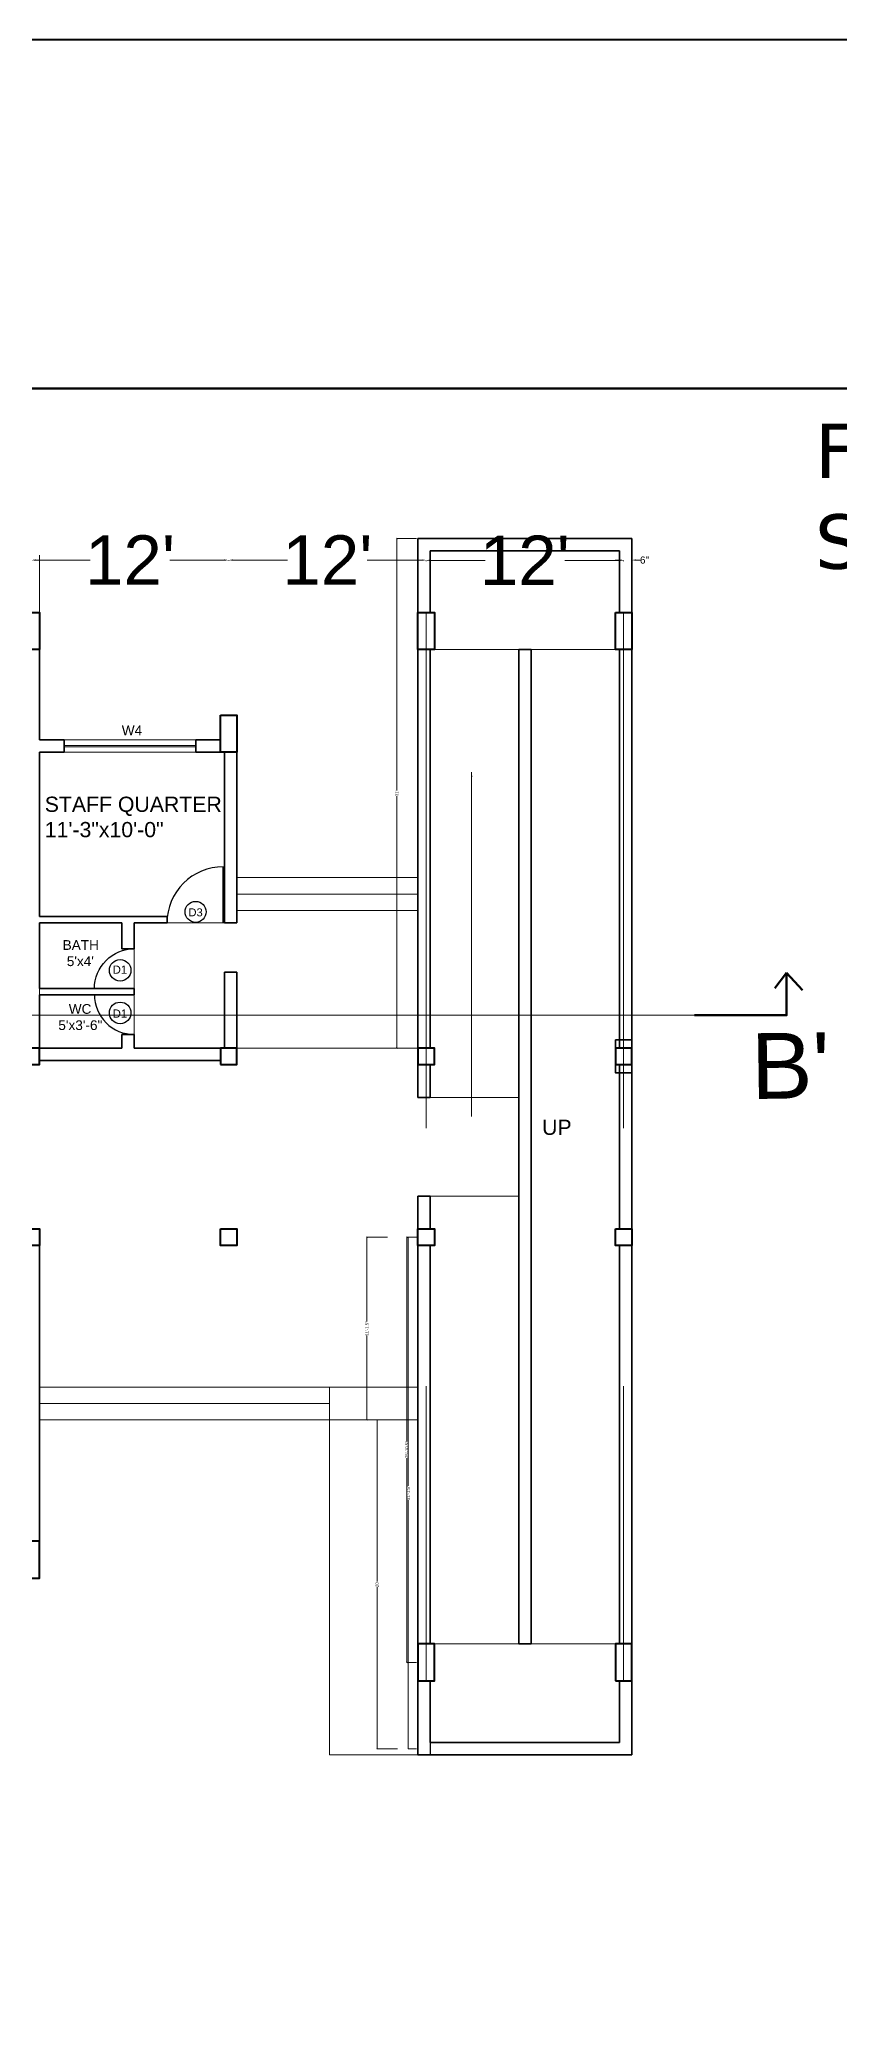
# Model space of a CAD drawing. Header units: feet. Extents: x 15113 to 123217, y -97269 to -8247.
# Drawn here: x 29256 to 29840, y -27217 to -25773 of the extents above; entities that cross this region are included whole.
import ezdxf

# ---------------------------------------------------------------- set-up
doc = ezdxf.new("R2010")
doc.units = ezdxf.units.FT
doc.header["$LTSCALE"] = 50.2
doc.header["$MEASUREMENT"] = 0
doc.header["$PDMODE"] = 3
for name, pattern in [('1', [0]), ('DASHED', [0.75, 0.5, -0.25]), ('DOT', [0.25, 0, -0.25])]:
    doc.linetypes.add(name, pattern=pattern)
doc.layers.get('0').update_dxf_attribs({"lineweight": 35})
for name, color, linetype in [('C-ANNO-TABL-PATT', 7, 'Continuous'), ('drg seal txt', 7, 'Continuous'), ('Text', 164, 'Continuous'), ('Work', 250, 'Continuous')]:
    doc.layers.add(name, color=color, linetype=linetype)
for name, color, linetype, lineweight in [('column', 6, 'Continuous', 40), ('door', 42, 'Continuous', 25), ('drg seal', 250, 'Continuous', 120), ('Str Column', 50, 'Continuous', 35), ('WALL', 1, '1', 30)]:
    doc.layers.add(name, color=color, linetype=linetype, lineweight=lineweight)
doc.styles.add('2.2 INCH', font='arial.ttf', dxfattribs={"height": 2.2})
doc.styles.add('5.2 INCH', font='arial.ttf', dxfattribs={"height": 5.2})
doc.styles.add('7.1 INCH', font='arial.ttf', dxfattribs={"height": 7.1})
doc.styles.get("Standard").update_dxf_attribs({"font": 'arial.ttf'})
doc.dimstyles.new('2.2 INCH', dxfattribs={"dimscale": 0, "dimtxt": 5.2, "dimasz": 3.1, "dimexe": 0.18, "dimexo": 1.063, "dimgap": 0.09, "dimtad": 0, "dimdec": 0, "dimzin": 0, "dimdsep": 46, "dimlunit": 4, "dimtxsty": '5.2 INCH', "dimcen": 0, "dimclrd": 230, "dimclre": 230, "dimclrt": 164, "dimadec": 0, "dimazin": 0, "dimtfac": 1, "dimtdec": 0, "dimtofl": 0, "dimtmove": 0, "dimatfit": 3, "dimfxl": 0.5, "dimtolj": 1, "dimtzin": 0, "dimlwd": 15, "dimlwe": 15, "dimarcsym": 0})
doc.dimstyles.new('7.1INCH', dxfattribs={"dimtxt": 7.1, "dimasz": 3.5, "dimexe": 0, "dimexo": 0.2, "dimtad": 0, "dimlunit": 3, "dimtxsty": '7.1 INCH', "dimblk": 'ARCHTICK', "dimcen": 2.5, "dimclrd": 230, "dimclre": 230, "dimclrt": 164, "dimadec": 0, "dimazin": 0, "dimtfac": 1, "dimtmove": 0, "dimatfit": 3, "dimfxl": 1, "dimlwd": 9, "dimlwe": 18, "dimarcsym": 0})
doc.dimstyles.get("Standard").update_dxf_attribs({"dimscale": 20, "dimtxt": 0.18, "dimasz": 0.18, "dimexe": 0.18, "dimexo": 0.0625, "dimgap": 0.09, "dimtad": 0, "dimtih": 1, "dimtoh": 1, "dimdec": 1, "dimzin": 0, "dimdsep": 46, "dimlunit": 3, "dimtxsty": 'Standard', "dimblk": 'ARCHTICK', "dimcen": 0.09, "dimadec": 0, "dimazin": 0, "dimtfac": 1, "dimtdec": 1, "dimtofl": 0, "dimtmove": 0, "dimatfit": 3, "dimfxl": 0.5, "dimfxlon": 1, "dimtolj": 1, "dimtzin": 0, "dimarcsym": 0})

# ---------------------------------------------------------------- blocks, each defined once
blk = doc.blocks.new('_ArchTick')
at = {"color": 0, "linetype": 'ByBlock', "const_width": 0.15}
blk.add_lwpolyline([(-0.5, -0.5), (0.5, 0.5)], dxfattribs=at)
blk = doc.blocks.new('*D478')
at = {"layer": 'Defpoints', "color": 0, "transparency": 16777216}
for p in [(29394.2, -26153), (29250.2, -26191.3), (29394.2, -26266.3)]:
    blk.add_point(p, dxfattribs=at)
at = {"layer": 'WALL', "color": 230, "linetype": 'DOT', "lineweight": 15, "transparency": 16777216}
for p, q in [((29250.2, -26153.5), (29250.2, -26152.8)), ((29394.2, -26153.5), (29394.2, -26152.8))]:
    blk.add_line(p, q, dxfattribs=at)
at = {"layer": 'WALL', "color": 230, "lineweight": 15, "transparency": 16777216}
for p, q in [((29253.3, -26153), (29293.2, -26153)), ((29391.1, -26153), (29351.3, -26153))]:
    blk.add_line(p, q, dxfattribs=at)
at = {"layer": 'WALL', "color": 230, "transparency": 16777216}
for points in [[(29253.3, -26152.5), (29253.3, -26153.5), (29250.2, -26153)], [(29391.1, -26152.5), (29391.1, -26153.5), (29394.2, -26153)]]:
    blk.add_solid(points, dxfattribs=at)
at = {"layer": 'WALL', "color": 164, "transparency": 16777216, "insert": (29322.2, -26153), "char_height": 5.2, "attachment_point": 5, "style": '5.2 INCH'}
blk.add_mtext("\\A1;{\\H6.948x;12'}", dxfattribs=at)
blk = doc.blocks.new('*D479')
at = {"layer": 'Defpoints', "color": 0, "transparency": 16777216}
for p in [(29538.2, -26153), (29538.2, -26218.3), (29394.2, -26266.3)]:
    blk.add_point(p, dxfattribs=at)
at = {"layer": 'WALL', "color": 230, "linetype": 'DOT', "lineweight": 15, "transparency": 16777216}
for p, q in [((29394.2, -26153.5), (29394.2, -26152.8)), ((29538.2, -26153.5), (29538.2, -26152.8))]:
    blk.add_line(p, q, dxfattribs=at)
at = {"layer": 'WALL', "color": 230, "lineweight": 15, "transparency": 16777216}
for p, q in [((29397.3, -26153), (29437.2, -26153)), ((29535.1, -26153), (29495.3, -26153))]:
    blk.add_line(p, q, dxfattribs=at)
at = {"layer": 'WALL', "color": 230, "transparency": 16777216}
for points in [[(29397.3, -26152.5), (29397.3, -26153.5), (29394.2, -26153)], [(29535.1, -26152.5), (29535.1, -26153.5), (29538.2, -26153)]]:
    blk.add_solid(points, dxfattribs=at)
at = {"layer": 'WALL', "color": 164, "transparency": 16777216, "insert": (29466.2, -26153), "char_height": 5.2, "attachment_point": 5, "style": '5.2 INCH'}
blk.add_mtext("\\A1;{\\H6.948x;12'}", dxfattribs=at)
blk = doc.blocks.new('*D480')
at = {"layer": 'Defpoints', "color": 0, "transparency": 16777216}
for p in [(29682.2, -26153.2), (29538.2, -26191.3), (29682.2, -26191.3)]:
    blk.add_point(p, dxfattribs=at)
at = {"layer": 'WALL', "color": 230, "linetype": 'DOT', "lineweight": 15, "transparency": 16777216}
for p, q in [((29538.2, -26153.7), (29538.2, -26153)), ((29682.2, -26153.7), (29682.2, -26153))]:
    blk.add_line(p, q, dxfattribs=at)
at = {"layer": 'WALL', "color": 230, "lineweight": 15, "transparency": 16777216}
for p, q in [((29541.3, -26153.2), (29581.2, -26153.2)), ((29679.1, -26153.2), (29639.3, -26153.2))]:
    blk.add_line(p, q, dxfattribs=at)
at = {"layer": 'WALL', "color": 230, "transparency": 16777216}
for points in [[(29541.3, -26152.6), (29541.3, -26153.7), (29538.2, -26153.2)], [(29679.1, -26152.6), (29679.1, -26153.7), (29682.2, -26153.2)]]:
    blk.add_solid(points, dxfattribs=at)
at = {"layer": 'WALL', "color": 164, "transparency": 16777216, "insert": (29610.2, -26153.2), "char_height": 5.2, "attachment_point": 5, "style": '5.2 INCH'}
blk.add_mtext("\\A1;{\\H6.948x;12'}", dxfattribs=at)
blk = doc.blocks.new('*D481')
at = {"layer": 'Defpoints', "color": 0, "transparency": 16777216}
for p in [(29688.2, -26153), (29682.2, -26191.3), (29688.2, -26191.3)]:
    blk.add_point(p, dxfattribs=at)
at = {"layer": 'WALL', "color": 230, "lineweight": 15, "transparency": 16777216}
for p, q in [((29679.1, -26153), (29676, -26153)), ((29691.3, -26153), (29694.4, -26153))]:
    blk.add_line(p, q, dxfattribs=at)
at = {"layer": 'WALL', "color": 230, "linetype": 'DOT', "lineweight": 15, "transparency": 16777216}
for p, q in [((29682.2, -26153.5), (29682.2, -26152.8)), ((29688.2, -26153.5), (29688.2, -26152.8))]:
    blk.add_line(p, q, dxfattribs=at)
at = {"layer": 'WALL', "color": 230, "transparency": 16777216}
for points in [[(29679.1, -26152.5), (29679.1, -26153.5), (29682.2, -26153)], [(29691.3, -26152.5), (29691.3, -26153.5), (29688.2, -26153)]]:
    blk.add_solid(points, dxfattribs=at)
at = {"layer": 'WALL', "color": 164, "transparency": 16777216, "insert": (29697.5, -26153), "char_height": 5.2, "attachment_point": 5, "style": '5.2 INCH'}
blk.add_mtext('\\A1;6"', dxfattribs=at)
blk = doc.blocks.new('*D490')
at = {"layer": 'Defpoints', "color": 0, "transparency": 16777216}
for p in [(29532.2, -26647.3), (29524.1, -26957.8), (29532.2, -26957.8)]:
    blk.add_point(p, dxfattribs=at)
at = {"layer": 'WALL', "color": 230, "lineweight": 15, "transparency": 16777216}
for p, q in [((29531.2, -26647.3), (29523.9, -26647.3)), ((29524.1, -26647.3), (29524.1, -26796.5)), ((29524.1, -26957.8), (29524.1, -26808.6)), ((29531.2, -26957.8), (29523.9, -26957.8))]:
    blk.add_line(p, q, dxfattribs=at)
at = {"layer": 'WALL', "color": 230, "lineweight": 15, "transparency": 16777216, "xscale": 1.1, "yscale": 1.1, "zscale": 1.1}
for p, rotation in [((29524.1, -26647.3), 90), ((29524.1, -26957.8), 270)]:
    blk.add_blockref('_ArchTick', p, dxfattribs=dict(at, rotation=rotation))
at = {"layer": 'WALL', "color": 164, "transparency": 16777216, "insert": (29524.1, -26802.5), "char_height": 2.2, "attachment_point": 5, "rotation": 90, "style": '2.2 INCH'}
blk.add_mtext('\\A1;25\'-10.5"', dxfattribs=at)
blk = doc.blocks.new('*D492')
at = {"layer": 'Defpoints', "color": 0, "transparency": 16777216}
for p in [(29531.2, -26647.3), (29495, -26780.8), (29531.2, -26780.8)]:
    blk.add_point(p, dxfattribs=at)
at = {"layer": 'WALL', "color": 230, "lineweight": 15, "transparency": 16777216}
for p, q in [((29510, -26647.3), (29494.8, -26647.3)), ((29495, -26647.3), (29495, -26709)), ((29495, -26780.8), (29495, -26719.1)), ((29510, -26780.8), (29494.8, -26780.8))]:
    blk.add_line(p, q, dxfattribs=at)
at = {"layer": 'WALL', "color": 230, "lineweight": 15, "transparency": 16777216, "xscale": 1.1, "yscale": 1.1, "zscale": 1.1}
for p, rotation in [((29495, -26647.3), 90), ((29495, -26780.8), 270)]:
    blk.add_blockref('_ArchTick', p, dxfattribs=dict(at, rotation=rotation))
at = {"layer": 'WALL', "color": 164, "transparency": 16777216, "insert": (29495, -26714), "char_height": 2.2, "attachment_point": 5, "rotation": 90, "style": '2.2 INCH'}
blk.add_mtext('\\A1;11\'-1.5"', dxfattribs=at)
blk = doc.blocks.new('*D493')
at = {"layer": 'Defpoints', "color": 0, "transparency": 16777216}
for p in [(29502.4, -26780.8), (29532.2, -26780.8), (29532.2, -27020.8)]:
    blk.add_point(p, dxfattribs=at)
at = {"layer": 'WALL', "color": 230, "lineweight": 15, "transparency": 16777216}
for p, q in [((29517.4, -26780.8), (29502.2, -26780.8)), ((29502.4, -26780.8), (29502.4, -26898.8)), ((29502.4, -27020.8), (29502.4, -26902.8)), ((29517.4, -27020.8), (29502.2, -27020.8))]:
    blk.add_line(p, q, dxfattribs=at)
at = {"layer": 'WALL', "color": 230, "lineweight": 15, "transparency": 16777216, "xscale": 1.1, "yscale": 1.1, "zscale": 1.1}
for p, rotation in [((29502.4, -26780.8), 90), ((29502.4, -27020.8), 270)]:
    blk.add_blockref('_ArchTick', p, dxfattribs=dict(at, rotation=rotation))
at = {"layer": 'WALL', "color": 164, "transparency": 16777216, "insert": (29502.4, -26900.8), "char_height": 2.2, "attachment_point": 5, "rotation": 90, "style": '2.2 INCH'}
blk.add_mtext("\\A1;20'", dxfattribs=at)
blk = doc.blocks.new('*D495')
at = {"layer": 'Defpoints', "color": 0, "transparency": 16777216}
for p in [(29532.2, -26647.3), (29525.2, -27020.8), (29532.2, -27020.8)]:
    blk.add_point(p, dxfattribs=at)
at = {"layer": 'WALL', "color": 230, "lineweight": 15, "transparency": 16777216}
for p, q in [((29531.2, -26647.3), (29525, -26647.3)), ((29525.2, -26647.3), (29525.2, -26828.9)), ((29525.2, -27020.8), (29525.2, -26839.2)), ((29531.2, -27020.8), (29525, -27020.8))]:
    blk.add_line(p, q, dxfattribs=at)
at = {"layer": 'WALL', "color": 230, "lineweight": 15, "transparency": 16777216, "xscale": 1.1, "yscale": 1.1, "zscale": 1.1}
for p, rotation in [((29525.2, -26647.3), 90), ((29525.2, -27020.8), 270)]:
    blk.add_blockref('_ArchTick', p, dxfattribs=dict(at, rotation=rotation))
at = {"layer": 'WALL', "color": 164, "transparency": 16777216, "insert": (29525.2, -26834), "char_height": 2.2, "attachment_point": 5, "rotation": 90, "style": '2.2 INCH'}
blk.add_mtext('\\A1;31\'-1.5"', dxfattribs=at)
blk = doc.blocks.new('*D496')
at = {"layer": 'Defpoints', "color": 0, "transparency": 16777216}
for p in [(29532.2, -26137.3), (29516.8, -26509.3), (29532.2, -26509.3)]:
    blk.add_point(p, dxfattribs=at)
at = {"layer": 'WALL', "color": 230, "lineweight": 15, "transparency": 16777216}
for p, q in [((29531.2, -26137.3), (29516.6, -26137.3)), ((29516.8, -26137.3), (29516.8, -26321.3)), ((29516.8, -26509.3), (29516.8, -26325.3)), ((29531.2, -26509.3), (29516.6, -26509.3))]:
    blk.add_line(p, q, dxfattribs=at)
at = {"layer": 'WALL', "color": 230, "lineweight": 15, "transparency": 16777216, "xscale": 1.1, "yscale": 1.1, "zscale": 1.1}
for p, rotation in [((29516.8, -26137.3), 90), ((29516.8, -26509.3), 270)]:
    blk.add_blockref('_ArchTick', p, dxfattribs=dict(at, rotation=rotation))
at = {"layer": 'WALL', "color": 164, "transparency": 16777216, "insert": (29516.8, -26323.3), "char_height": 2.2, "attachment_point": 5, "rotation": 90, "style": '2.2 INCH'}
blk.add_mtext("\\A1;31'", dxfattribs=at)

msp = doc.modelspace()

# ---------------------------------------------------------------- linework, layer by layer
at = {"color": 24, "lineweight": 18}
for p, q in [((29256.24801, -26191.29584), (29256.24801, -26149.29584)), ((29400.24801, -26384.79584), (29532.24801, -26384.79584)), ((29400.24801, -26396.79584), (29532.24801, -26396.79584)), ((29400.24801, -26408.79584), (29532.24801, -26408.79584)), ((29346.24801, -26417.79584), (29391.24801, -26417.79584)), ((29325.24801, -26465.79584), (29325.24801, -26436.79584)), ((29325.24801, -26499.29584), (29325.24801, -26470.29584)), ((29256.24801, -26756.79584), (29467.74801, -26756.79584)), ((29467.74801, -26756.79584), (29467.74801, -27025.29584)), ((29467.74801, -26756.79584), (29532.24801, -26756.79584)), ((29256.24801, -26768.79584), (29467.74801, -26768.79584)), ((29256.24801, -26780.79584), (29467.74801, -26780.79584)), ((29467.74801, -27025.29584), (29532.24801, -27025.29584))]:
    msp.add_line(p, q, dxfattribs=at)
at = {"color": 1}
for p, q in [((29532.24801, -26137.29584), (29532.24801, -26545.29584)), ((29532.24801, -26137.29584), (29688.24801, -26137.29584)), ((29541.24801, -26146.29584), (29541.24801, -26191.29584)), ((29541.24801, -26146.29584), (29679.24801, -26146.29584)), ((29679.24801, -26146.29584), (29679.24801, -26191.29584)), ((29688.24801, -26137.29584), (29688.24801, -27025.29584)), ((29256.24801, -26218.29584), (29256.24801, -26284.29584)), ((29541.24801, -26218.29584), (29541.24801, -26509.29584)), ((29605.74801, -26218.29584), (29605.74801, -26944.29584)), ((29605.74801, -26218.29584), (29614.74801, -26218.29584)), ((29613.99801, -26218.29584), (29613.99801, -26218.29584)), ((29614.74801, -26218.29584), (29614.74801, -26944.29584)), ((29679.24801, -26218.29584), (29679.24801, -26509.29584)), ((29256.24801, -26284.29584), (29256.24801, -26266.29584)), ((29256.24801, -26284.29584), (29256.24801, -26266.29584)), ((29256.24801, -26284.29584), (29256.24801, -26266.29584)), ((29274.24801, -26284.29584), (29256.24801, -26284.29584)), ((29256.24801, -26413.29584), (29256.24801, -26293.29584)), ((29274.24801, -26293.29584), (29256.24801, -26293.29584)), ((29274.24801, -26284.29584), (29274.24801, -26293.29584)), ((29388.24801, -26284.29584), (29370.24801, -26284.29584)), ((29370.24801, -26284.29584), (29370.24801, -26293.29584)), ((29388.24801, -26293.29584), (29370.24801, -26293.29584)), ((29391.24801, -26417.79584), (29391.24801, -26293.29584)), ((29391.24801, -26417.79584), (29391.24801, -26293.29584)), ((29391.24801, -26417.79584), (29391.24801, -26293.29584)), ((29391.24801, -26417.79584), (29391.24801, -26293.29584)), ((29400.24801, -26417.79584), (29400.24801, -26293.29584)), ((29400.24801, -26417.79584), (29400.24801, -26293.29584)), ((29400.24801, -26417.79584), (29400.24801, -26293.29584)), ((29400.24801, -26417.79584), (29400.24801, -26293.29584)), ((29346.24801, -26413.29584), (29256.24801, -26413.29584)), ((29346.24801, -26413.29584), (29256.24801, -26413.29584)), ((29346.24801, -26413.29584), (29256.24801, -26413.29584)), ((29349.19486, -26413.29584), (29256.24801, -26413.29584)), ((29256.24801, -26465.79584), (29256.24801, -26417.79584)), ((29316.24801, -26417.79584), (29256.24801, -26417.79584)), ((29256.24801, -26465.79584), (29256.24801, -26417.79584)), ((29316.24801, -26417.79584), (29256.24801, -26417.79584)), ((29256.24801, -26465.79584), (29256.24801, -26417.79584)), ((29316.24801, -26417.79584), (29256.24801, -26417.79584)), ((29256.24801, -26465.79584), (29256.24801, -26417.79584)), ((29316.24801, -26417.79584), (29256.24801, -26417.79584)), ((29316.24801, -26436.79584), (29316.24801, -26417.79584)), ((29325.24303, -26436.79584), (29325.24801, -26417.79584)), ((29346.24801, -26417.79584), (29325.24801, -26417.79584)), ((29346.24801, -26417.79584), (29325.24801, -26417.79584)), ((29346.24801, -26417.79584), (29325.24801, -26417.79584)), ((29349.19486, -26417.79584), (29325.24801, -26417.79584)), ((29349.19486, -26417.79584), (29349.19486, -26413.29584)), ((29349.19486, -26417.79584), (29349.19486, -26413.29584)), ((29349.19486, -26417.79584), (29349.19486, -26413.29584)), ((29349.19486, -26417.79584), (29349.19486, -26413.29584)), ((29391.24801, -26417.79584), (29400.24801, -26417.79584)), ((29325.24303, -26436.79584), (29316.24801, -26436.79584)), ((29391.24801, -26509.29584), (29391.24801, -26453.79584)), ((29391.24801, -26453.79584), (29400.24801, -26453.79584)), ((29400.24801, -26521.29584), (29400.24801, -26453.79584)), ((29400.24801, -26521.29584), (29400.24801, -26453.79584)), ((29400.24801, -26521.29584), (29400.24801, -26453.79584)), ((29400.24801, -26521.29584), (29400.24801, -26453.79584)), ((29325.24801, -26465.79584), (29256.24801, -26465.79584)), ((29325.24801, -26465.79584), (29256.24801, -26465.79584)), ((29325.24801, -26465.79584), (29256.24801, -26465.79584)), ((29325.24801, -26465.79584), (29256.24801, -26465.79584)), ((29325.24801, -26470.29584), (29325.24801, -26465.79584)), ((29325.24801, -26470.29584), (29325.24801, -26465.79584)), ((29325.24801, -26470.29584), (29325.24801, -26465.79584)), ((29325.24801, -26470.29584), (29325.24801, -26465.79584)), ((29256.24801, -26509.29584), (29256.24801, -26470.29584)), ((29325.24801, -26470.29584), (29256.24801, -26470.29584)), ((29256.24801, -26509.29584), (29256.24801, -26470.29584)), ((29325.24801, -26470.29584), (29256.24801, -26470.29584)), ((29256.24801, -26509.29584), (29256.24801, -26470.29584)), ((29325.24801, -26470.29584), (29256.24801, -26470.29584)), ((29256.24801, -26509.29584), (29256.24801, -26470.29584)), ((29325.24801, -26470.29584), (29256.24801, -26470.29584)), ((29256.24801, -26485.29584), (29256.24801, -26509.29584)), ((29256.24801, -26509.29584), (29316.24801, -26509.29584)), ((29325.24303, -26499.29584), (29316.24303, -26499.29584)), ((29316.24801, -26499.29584), (29316.24801, -26509.29584)), ((29325.24801, -26509.29584), (29325.24801, -26499.29584)), ((29388.24801, -26509.29584), (29325.24801, -26509.29584)), ((29256.24801, -26518.29584), (29388.24801, -26518.29584)), ((29541.24801, -26521.29584), (29541.24801, -26545.29584)), ((29679.24801, -26521.29584), (29679.24801, -26641.29584)), ((29532.24801, -26545.29584), (29532.24801, -26545.29584)), ((29532.24801, -26545.29584), (29541.24801, -26545.29584)), ((29532.24801, -26617.29584), (29532.24801, -27025.29584)), ((29532.24801, -26617.29584), (29541.24801, -26617.29584)), ((29541.24801, -26617.29584), (29541.24801, -26641.29584)), ((29256.24801, -26647.29584), (29256.24801, -26896.29584)), ((29541.24801, -26653.29584), (29541.24801, -26944.29584)), ((29679.24801, -26653.29584), (29679.24801, -26944.29584)), ((29256.24801, -26749.29584), (29256.24801, -26896.29584)), ((29256.24801, -26749.29584), (29256.24801, -26896.29584)), ((29605.74801, -26944.29584), (29614.74801, -26944.29584)), ((29541.24801, -26971.29584), (29541.24801, -27016.29584)), ((29679.24801, -26971.29584), (29679.24801, -27016.29584)), ((29541.24801, -27016.29584), (29679.24801, -27016.29584)), ((29532.24801, -27025.29584), (29688.24801, -27025.29584))]:
    msp.add_line(p, q, dxfattribs=at)
at = {"color": 5, "lineweight": 18}
for p, q in [((29256.24801, -26191.29584), (29256.24801, -26284.29584)), ((29256.24801, -26191.29584), (29256.24801, -26284.29584)), ((29256.24801, -26191.29584), (29256.24801, -26284.29584)), ((29256.24801, -26218.29584), (29256.24801, -26284.29584)), ((29370.24801, -26284.29584), (29274.24801, -26284.29584)), ((29370.24801, -26288.29584), (29274.24801, -26288.29584)), ((29370.24801, -26289.29584), (29274.24801, -26289.29584)), ((29370.24801, -26293.29584), (29274.24801, -26293.29584)), ((29256.24801, -26437.29584), (29256.24801, -26485.29584))]:
    msp.add_line(p, q, dxfattribs=at)
at = {"color": 230, "linetype": 'DASHED', "lineweight": 18, "ltscale": 15}
for p, q in [((29538.24801, -26191.29584), (29538.24801, -26971.29584)), ((29682.24801, -26191.29584), (29682.24801, -26971.29584)), ((29400.24801, -26509.29584), (29532.24801, -26509.29584)), ((29256.24801, -26780.79584), (29532.24801, -26780.79584))]:
    msp.add_line(p, q, dxfattribs=at)
at = {"color": 1, "lineweight": 18}
for p, q in [((29541.99801, -26218.29584), (29678.49801, -26218.29584)), ((29541.24801, -26545.29584), (29604.99801, -26545.29584)), ((29541.24801, -26617.29584), (29604.99801, -26617.29584)), ((29541.99801, -26944.29584), (29678.49801, -26944.29584)), ((29541.99801, -26944.29584), (29605.74801, -26944.29584))]:
    msp.add_line(p, q, dxfattribs=at)
at = {"lineweight": 70, "flags": 128}
for points in [[(29801.10394, -26454.27236), (29801.10394, -26485.26131), (29734.0332, -26485.26131)], [(29801.10394, -26454.27236), (29792.48201, -26465.41972)], [(29801.10394, -26454.27236), (29812.87389, -26467.03924)]]:
    msp.add_lwpolyline(points, dxfattribs=at)
at = {"layer": 'C-ANNO-TABL-PATT', "linetype": 'DASHED', "lineweight": 9, "ltscale": 50}
msp.add_line((29734.0332, -26485.26131), (27882.23032, -26485.26131), dxfattribs=at)
at = {"layer": 'column'}
for points in [[(27216.67754, -25772.97225), (31524.68479, -25772.97225), (31524.68479, -34769.11425), (27216.67754, -34769.11425)], [(29244.24801, -26191.29584), (29256.24801, -26191.29584), (29256.24801, -26218.29584), (29244.24801, -26218.29584)], [(29532.24801, -26191.29584), (29544.24801, -26191.29584), (29544.24801, -26218.29584), (29532.24801, -26218.29584)], [(29676.24801, -26191.29584), (29688.24801, -26191.29584), (29688.24801, -26218.29584), (29676.24801, -26218.29584)], [(29388.24801, -26266.29584), (29400.24801, -26266.29584), (29400.24801, -26293.29584), (29388.24801, -26293.29584)], [(29244.24801, -26521.29584), (29256.24801, -26521.29584), (29256.24801, -26509.29584), (29244.24801, -26509.29584)], [(29388.24801, -26521.29584), (29400.24801, -26521.29584), (29400.24801, -26509.29584), (29388.24801, -26509.29584)], [(29532.24801, -26521.29584), (29544.24801, -26521.29584), (29544.24801, -26509.29584), (29532.24801, -26509.29584)], [(29676.24801, -26521.29584), (29688.24801, -26521.29584), (29688.24801, -26509.29584), (29676.24801, -26509.29584)], [(29244.24801, -26641.29584), (29256.24801, -26641.29584), (29256.24801, -26653.29584), (29244.24801, -26653.29584)], [(29388.24801, -26641.29584), (29400.24801, -26641.29584), (29400.24801, -26653.29584), (29388.24801, -26653.29584)], [(29532.24801, -26641.29584), (29544.24801, -26641.29584), (29544.24801, -26653.29584), (29532.24801, -26653.29584)], [(29676.24801, -26641.29584), (29688.24801, -26641.29584), (29688.24801, -26653.29584), (29676.24801, -26653.29584)], [(29244.24801, -26896.29584), (29256.24801, -26896.29584), (29256.24801, -26869.29584), (29244.24801, -26869.29584)], [(29532.24801, -26971.29584), (29544.24801, -26971.29584), (29544.24801, -26944.29584), (29532.24801, -26944.29584)], [(29676.24801, -26971.29584), (29688.24801, -26971.29584), (29688.24801, -26944.29584), (29676.24801, -26944.29584)]]:
    msp.add_lwpolyline(points, close=True, dxfattribs=at)
at = {"layer": 'door'}
for points in [[(29391.24801, -26417.79584), (29390.07986, -26417.79584), (29390.07986, -26376.91084, 0.4142135624), (29349.19486, -26417.79584, 1.0909345881)], [(29325.24801, -26465.79584), (29296.24801, -26465.80081, -0.4142135624), (29325.24303, -26436.79584, -0.3095801282)], [(29325.24801, -26470.29584), (29296.24801, -26470.29086, 0.4142135624), (29325.24303, -26499.29584, 0.3095801282)]]:
    msp.add_lwpolyline(points, format="xyb", dxfattribs=at)
at = {"layer": 'drg seal', "lineweight": 70}
msp.add_lwpolyline([(30834.55937, -28339.40942), (30834.55937, -26027.63743), (27777.84032, -26027.63743), (27777.84032, -28339.40942), (30834.14319, -28339.40942)], dxfattribs=at)
at = {"layer": 'Str Column', "color": 2, "linetype": 'Continuous'}
msp.add_lwpolyline([(29676.24801, -26503.29584), (29688.24801, -26503.29584), (29688.24801, -26527.29584), (29676.24801, -26527.29584)], close=True, dxfattribs=at)
at = {"layer": 'WALL'}
msp.add_line((29541.24801, -27016.29584), (29541.24801, -27025.29584), dxfattribs=at)
at = {"layer": 'WALL', "color": 0, "ltscale": 4}
for centre, radius in [((29370.0387, -26409.82553), 7.65471), ((29315.02535, -26452.49261, -0.03149), 7.86347), ((29315.02535, -26483.59906, -0.03149), 7.86347)]:
    msp.add_circle(centre, radius, dxfattribs=at)

# ---------------------------------------------------------------- texts
at = {"layer": 'drg seal txt', "insert": (29821.67429, -26053.31547), "char_height": 39.7415626, "width": 6988.3016668, "attachment_point": 1}
msp.add_mtext('{\\fVerdana|b0|i0|c0|p34;FOR ESTIMATE AND \\PSTRUCTURE DESIGN}', dxfattribs=at)
at = {"layer": 'Text', "style": '7.1 INCH'}
for s, insert, char_height, width, attachment_point in [('W4', (29331.07435, -26280.86183), 7.1, 10.7407754, 9), ('\\pi37.55;{\\fArial|b0|i0|c186|p34;STAFF QUARTER\\P\\pi57.79;1}1{\\fArial|b0|i0|c186|p34;\'}-3"{\\fArial|b0|i0|c186|p34;x1}0{\\fArial|b0|i0|c186|p34;\'-}0{\\fArial|b0|i0|c186|p34;"}', (29222.46243, -26325.72621), 11.09375, 178.4628324, 1), ("\\pi76.517;BATH\\P\\pi79.529;5'x4'", (29196.5585, -26449.52327), 7.1, 177.9608447, 7), ('\\pi80.975;WC\\P\\pi73.359;5\'x3\'-6"', (29196.5585, -26496.19802), 7.1, 177.9608447, 7), ('\\pi64.04;UP', (29558.76774, -26561.57369), 11.09375, 4.0272666, 1)]:
    msp.add_mtext(s, dxfattribs=dict(at, insert=insert, char_height=char_height, width=width, attachment_point=attachment_point))
at = {"layer": 'WALL', "color": 0, "ltscale": 4}
for s, insert, char_height, attachment_point in [('D3', (29375.24568, -26407.2684, -0.03066), 5.840714, 3), ('D1', (29320.19554, -26448.99932, -0.06299), 6, 3), ('D1', (29320.19554, -26487.09236, -0.06299), 6, 9)]:
    msp.add_mtext_dynamic_manual_height_columns(s, width=224.7697118, gutter_width=75, heights=[0], dxfattribs=dict(at, insert=insert, char_height=char_height, attachment_point=attachment_point))
at = {"layer": 'WALL', "color": 0, "ltscale": 4, "insert": (29756.23632, -26498.75048, 0.06416), "char_height": 48, "attachment_point": 1, "rotation": 0.78520504}
msp.add_mtext_dynamic_manual_height_columns(" B'", width=1732.9701349, gutter_width=75, heights=[0], dxfattribs=at)

# ---------------------------------------------------------------- dimensions: what is measured, and where the dimension line sits
at = {"layer": 'WALL'}
for base, p1, p2, text, picture, middle in [((29394.24801, -26152.99052), (29250.24801, -26191.29584), (29394.24801, -26266.29584), '{\\H6.948x;<>}', '*D478', (29322.24801, -26152.99052)), ((29538.24801, -26152.99052), (29394.24801, -26266.29584), (29538.24801, -26218.29584), '{\\H6.948x;<>}', '*D479', (29466.24801, -26152.99052)), ((29682.24801, -26153.15052), (29538.24801, -26191.29584), (29682.24801, -26191.29584), '{\\H6.948x;<>}', '*D480', (29610.24801, -26153.15052)), ((29688.24801, -26152.97052), (29682.24801, -26191.29584), (29688.24801, -26191.29584), '6"', '*D481', (29697.5406, -26152.97052))]:
    dim = msp.add_linear_dim(base=base, p1=p1, p2=p2, text=text, dimstyle='2.2 INCH', override={"dimscale": 1, "dimfxlon": 1, "dimtfillclr": 2}, dxfattribs=at)
    dim.commit()
    dim.dimension.update_dxf_attribs({"geometry": picture, "text_midpoint": middle})
for base, p1, p2, picture, middle in [((29516.77965, -26509.29584), (29532.24801, -26137.29584), (29532.24801, -26509.29584), '*D496', (29516.77965, -26323.29584)), ((29494.96874, -26780.79584), (29531.18501, -26647.29584), (29531.18501, -26780.79584), '*D492', (29494.96874, -26714.04584)), ((29524.0901, -26957.79584), (29532.24801, -26647.29584), (29532.24801, -26957.79584), '*D490', (29524.0901, -26802.54584)), ((29525.18028, -27020.79584), (29532.24801, -26647.29584), (29532.24801, -27020.79584), '*D495', (29525.18028, -26834.04584)), ((29502.37874, -26780.79584), (29532.24801, -27020.79584), (29532.24801, -26780.79584), '*D493', (29502.37874, -26900.79584))]:
    dim = msp.add_linear_dim(base=base, p1=p1, p2=p2, angle=90, dimstyle='Standard', override={"dimscale": 1, "dimtxt": 2.2, "dimasz": 1.1, "dimexo": 1.063, "dimtih": 0, "dimtoh": 0, "dimtxsty": '2.2 INCH', "dimcen": 0, "dimclrd": 230, "dimclre": 230, "dimclrt": 164, "dimfxl": 15, "dimtfillclr": 2, "dimlwd": 15, "dimlwe": 15}, dxfattribs=at)
    dim.commit()
    dim.dimension.update_dxf_attribs({"geometry": picture, "text_midpoint": middle})

# ---------------------------------------------------------------- leaders
at = {"layer": 'Work', "lineweight": 18}
msp.add_leader([(29571.38433, -26307.88458), (29571.38433, -26559.34196)], dimstyle='7.1INCH', dxfattribs=at)

doc.saveas('drawing.dxf')
